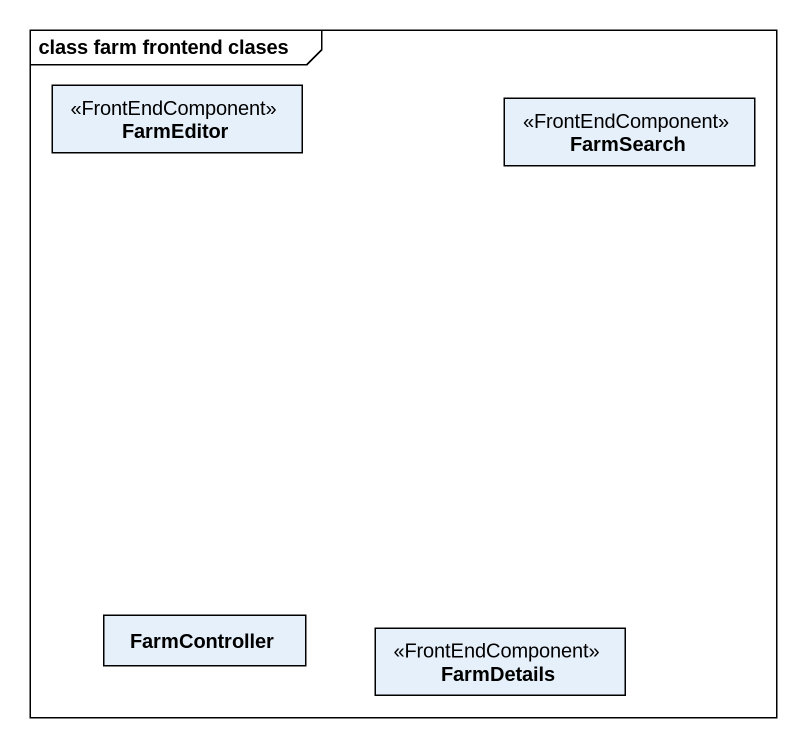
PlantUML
@startuml
mainframe class farm frontend clases
hide circle
hide empty members
class FarmEditor <<FrontEndComponent>>
class FarmSearch <<FrontEndComponent>>
class FarmController
class FarmDetails <<FrontEndComponent>>
@enduml
